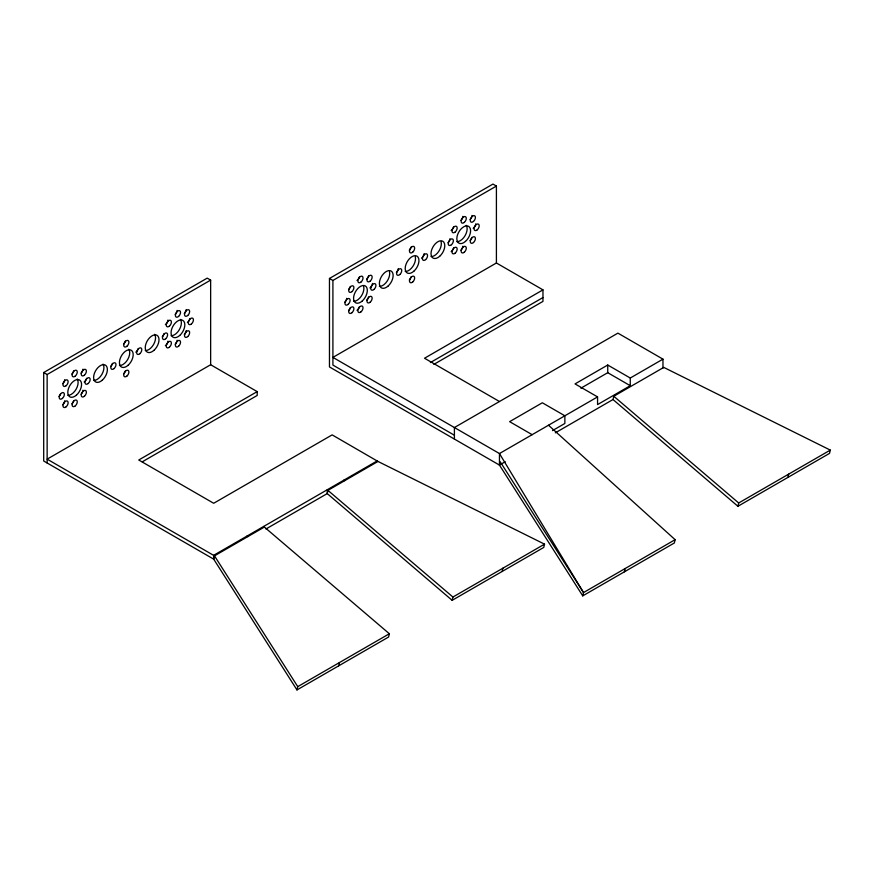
<?xml version="1.0" encoding="UTF-8"?>
<svg xmlns="http://www.w3.org/2000/svg" width="874" height="874" viewBox="0 0 874 874"><rect width="100%" height="100%" fill="white"/><g stroke="black" fill="none" stroke-linecap="round" stroke-linejoin="round"><path stroke-width="1.31" d="M263.664 526.454L389.356 633.748L388.58 637.037L296.974 689.925L297.75 686.636L214.48 555.853L47.141 459.145L210.645 364.742L257.196 391.618L257.196 395.463L142.265 461.811M454.404 439.076L454.404 427.539L617.907 333.136L662.962 359.148L662.962 368.129M548.511 425.234L675.121 539.684L674.346 542.983L582.74 595.871L499.458 465.088L499.458 453.551L597.565 396.905L575.037 383.904L607.736 365.026L630.263 378.027L630.263 385.707L597.565 404.586L597.565 396.905M454.404 435.23L332.907 365.081L332.907 357.39L496.41 262.987L542.962 289.862L542.962 301.399L433.886 364.371M580.871 388.198L607.736 372.695L607.736 365.026M338.62 665.89L339.396 662.59M377.207 460.904L327.237 489.768L327.237 493.591L452.153 600.329L452.929 597.04L544.535 544.152L377.983 461.45L332.142 434.881L213.693 503.271L138.748 459.997L257.196 391.618M496.41 262.987L496.41 186.064L492.958 184.075L329.465 278.467L329.465 366.938L499.458 465.088L500.234 461.8L583.515 592.572L582.74 595.871M502.124 571.487L502.9 568.198M544.535 544.152L543.759 547.441L452.153 600.329M613.002 399.538L613.777 396.25L663.748 367.397L830.3 450.099L829.524 453.387L737.918 506.275L613.002 399.538L555.307 432.838M624.375 571.825L625.15 568.537M737.918 506.275L738.694 502.987L830.3 450.099M787.878 477.423L788.665 474.134M296.974 689.925L213.693 559.142L43.7 461.002L43.7 372.532L207.204 278.129L210.645 280.117L210.645 364.742M43.7 372.532L47.141 374.52L210.645 280.117M329.465 278.467L332.907 280.456L496.41 186.064M542.962 289.862L424.513 358.242L499.458 401.516M430.369 362.557L542.962 297.553M264.44 527.011L214.48 555.853L213.693 559.142L213.693 555.296L327.237 489.768L452.929 597.04M377.983 461.45L328.012 490.303L327.237 493.591L265.925 528.999M630.263 378.027L662.962 359.148M552.488 430.609L564.866 423.464L564.866 415.784L542.328 402.783L509.629 421.661L532.157 434.673M499.458 465.088L505.27 461.734M297.75 686.636L389.356 633.748M675.121 539.684L583.515 592.572L499.458 453.551L332.907 357.39L332.907 280.456M607.736 372.695L630.263 385.707M343.897 480.132L344.673 480.689M247.014 536.068L247.79 536.625M613.777 396.25L738.694 502.987M47.141 374.52L47.141 462.991M125.364 341.057A3.649 2.109 -60 0 1 123.54 344.225M186.206 330.601A3.649 2.109 -60 0 1 184.294 334.589M177.083 340.237A3.649 2.109 -60 0 1 175.171 344.225M177.083 310.423A3.649 2.109 -60 0 1 175.171 314.411M64.687 379.677A3.649 2.109 -60 0 1 62.775 383.664M189.898 318.704A3.649 2.109 -60 0 1 187.407 322.353M186.206 309.527A3.649 2.109 -60 0 1 184.294 313.504M125.364 370.871A3.649 2.109 -60 0 1 123.54 374.028M103.012 364.119A9.734 5.626 -60 0 1 101.919 374.345A9.734 5.626 -60 0 1 93.616 380.409M180.459 319.403A9.734 5.626 -60 0 1 179.367 329.629A9.734 5.626 -60 0 1 171.064 335.692M112.451 363.42A3.649 2.109 -60 0 1 110.627 366.577M60.568 394.098A3.649 2.109 -60 0 1 58.995 396.392M138.267 348.507A3.649 2.109 -60 0 1 135.776 352.156M82.943 369.145A3.649 2.109 -60 0 1 81.031 373.122M128.828 349.218A9.734 5.626 -60 0 1 127.735 359.443A9.734 5.626 -60 0 1 119.432 365.507M164.083 333.606A3.649 2.109 -60 0 1 162.258 336.774M154.643 334.316A9.734 5.626 -60 0 1 153.551 344.542A9.734 5.626 -60 0 1 145.248 350.594M167.961 320.059A3.649 2.109 -60 0 1 165.372 324.538M73.733 370.871A3.649 2.109 -60 0 1 71.908 374.028M77.196 379.021A9.734 5.626 -60 0 1 76.104 389.258A9.734 5.626 -60 0 1 67.801 395.31M86.635 378.322A3.649 2.109 -60 0 1 84.144 381.971M82.943 390.219A3.649 2.109 -60 0 1 81.031 394.207M73.733 400.674A3.649 2.109 -60 0 1 71.908 403.843M64.687 400.762A3.649 2.109 -60 0 1 62.775 404.749M167.961 341.144A3.649 2.109 -60 0 1 165.372 345.612M411.119 247.003A3.649 2.109 -60 0 1 409.294 250.161M471.884 237.367A3.649 2.109 -60 0 1 470.059 240.525M462.849 246.184A3.649 2.109 -60 0 1 460.926 250.161M462.849 216.37A3.649 2.109 -60 0 1 460.926 220.357M350.365 286.443A3.649 2.109 -60 0 1 348.54 289.611M475.751 223.82A3.649 2.109 -60 0 1 473.173 228.289M471.971 215.463A3.649 2.109 -60 0 1 470.059 219.45M411.119 276.807A3.649 2.109 -60 0 1 409.294 279.975M389.465 271.585A9.734 5.626 -60 0 1 387.007 281.362A9.734 5.626 -60 0 1 379.371 286.355M466.224 225.35A9.734 5.626 -60 0 1 465.132 235.576A9.734 5.626 -60 0 1 456.818 241.639M398.304 268.537A3.649 2.109 -60 0 1 396.392 272.524M346.672 298.351A3.649 2.109 -60 0 1 344.76 302.328M424.119 253.635A3.649 2.109 -60 0 1 422.83 256.956M422.208 257.612A3.649 2.109 -60 0 1 421.541 258.103M449.935 238.722A3.649 2.109 -60 0 1 448.023 242.71M368.62 275.911A3.649 2.109 -60 0 1 366.796 279.068M415.281 256.672A9.734 5.626 -60 0 1 412.823 266.461A9.734 5.626 -60 0 1 405.186 271.443M441.097 241.77A9.734 5.626 -60 0 1 438.639 251.559A9.734 5.626 -60 0 1 431.002 256.541M453.628 226.825A3.649 2.109 -60 0 1 451.137 230.474M359.487 276.807A3.649 2.109 -60 0 1 356.996 280.456M363.65 286.486A9.734 5.626 -60 0 1 361.191 296.275A9.734 5.626 -60 0 1 353.555 301.257M372.488 283.438A3.649 2.109 -60 0 1 369.91 287.917M368.62 296.985A3.649 2.109 -60 0 1 366.796 300.143M359.487 306.621A3.649 2.109 -60 0 1 356.996 310.27M350.365 307.528A3.649 2.109 -60 0 1 348.54 310.685M453.628 247.91A3.649 2.109 -60 0 1 451.137 251.559M191.515 323.85A3.649 2.109 -60 0 0 192.673 318.191A3.649 2.109 -60 0 0 188.358 322.025A3.649 2.109 -60 0 0 191.515 323.85M66.216 385.653A3.649 2.109 -60 0 0 67.374 379.993A3.649 2.109 -60 0 0 63.059 383.828A3.649 2.109 -60 0 0 66.216 385.653M187.735 336.577A3.649 2.109 -60 0 0 188.893 330.918A3.649 2.109 -60 0 0 184.578 334.753A3.649 2.109 -60 0 0 187.735 336.577M126.981 346.213A3.649 2.109 -60 0 0 128.139 340.554A3.649 2.109 -60 0 0 123.813 344.378A3.649 2.109 -60 0 0 126.981 346.213M187.735 315.492A3.649 2.109 -60 0 0 188.893 309.844A3.649 2.109 -60 0 0 184.578 313.668A3.649 2.109 -60 0 0 187.735 315.492M169.48 326.035A3.649 2.109 -60 0 0 170.638 320.376A3.649 2.109 -60 0 0 166.322 324.21A3.649 2.109 -60 0 0 169.48 326.035M126.981 376.017A3.649 2.109 -60 0 0 128.139 370.368A3.649 2.109 -60 0 0 123.813 374.192A3.649 2.109 -60 0 0 126.981 376.017M178.613 346.213A3.649 2.109 -60 0 0 179.771 340.554A3.649 2.109 -60 0 0 175.456 344.389A3.649 2.109 -60 0 0 178.613 346.213M178.613 316.399A3.649 2.109 -60 0 0 179.771 310.74A3.649 2.109 -60 0 0 175.456 314.574A3.649 2.109 -60 0 0 178.613 316.399M76.464 395.081A9.734 5.626 -60 0 0 79.545 379.993A9.734 5.626 -60 0 0 68.03 390.208A9.734 5.626 -60 0 0 76.464 395.081M88.252 383.468A3.649 2.109 -60 0 0 89.41 377.819A3.649 2.109 -60 0 0 85.095 381.643A3.649 2.109 -60 0 0 88.252 383.468M84.472 396.195A3.649 2.109 -60 0 0 85.63 390.536A3.649 2.109 -60 0 0 81.315 394.371A3.649 2.109 -60 0 0 84.472 396.195M75.35 405.831A3.649 2.109 -60 0 0 76.508 400.172A3.649 2.109 -60 0 0 72.181 404.007A3.649 2.109 -60 0 0 75.35 405.831M66.216 406.738A3.649 2.109 -60 0 0 67.374 401.079A3.649 2.109 -60 0 0 63.059 404.902A3.649 2.109 -60 0 0 66.216 406.738M62.436 398.38A3.649 2.109 -60 0 0 63.594 392.721A3.649 2.109 -60 0 0 59.279 396.545A3.649 2.109 -60 0 0 62.436 398.38M75.35 376.017A3.649 2.109 -60 0 0 76.508 370.358A3.649 2.109 -60 0 0 72.181 374.192A3.649 2.109 -60 0 0 75.35 376.017M84.472 375.11A3.649 2.109 -60 0 0 85.63 369.462A3.649 2.109 -60 0 0 81.315 373.285A3.649 2.109 -60 0 0 84.472 375.11M102.28 380.179A9.734 5.626 -60 0 0 105.361 365.092A9.734 5.626 -60 0 0 93.846 375.307A9.734 5.626 -60 0 0 102.28 380.179M114.068 368.566A3.649 2.109 -60 0 0 115.226 362.907A3.649 2.109 -60 0 0 110.911 366.741A3.649 2.109 -60 0 0 114.068 368.566M128.096 365.266A9.734 5.626 -60 0 0 131.176 350.19A9.734 5.626 -60 0 0 119.662 360.405A9.734 5.626 -60 0 0 128.096 365.266M139.884 353.664A3.649 2.109 -60 0 0 141.042 348.005A3.649 2.109 -60 0 0 136.726 351.84A3.649 2.109 -60 0 0 139.884 353.664M169.48 347.109A3.649 2.109 -60 0 0 170.638 341.461A3.649 2.109 -60 0 0 166.322 345.285A3.649 2.109 -60 0 0 169.48 347.109M153.911 350.365A9.734 5.626 -60 0 0 156.992 335.288A9.734 5.626 -60 0 0 145.477 345.492A9.734 5.626 -60 0 0 153.911 350.365M179.727 335.463A9.734 5.626 -60 0 0 182.808 320.376A9.734 5.626 -60 0 0 171.293 330.591A9.734 5.626 -60 0 0 179.727 335.463M165.699 338.751A3.649 2.109 -60 0 0 166.858 333.103A3.649 2.109 -60 0 0 162.542 336.927A3.649 2.109 -60 0 0 165.699 338.751M388.034 286.115A9.734 5.626 -60 0 0 391.126 271.038A9.734 5.626 -60 0 0 379.611 281.253A9.734 5.626 -60 0 0 388.034 286.115M348.202 304.316A3.649 2.109 -60 0 0 349.36 298.657A3.649 2.109 -60 0 0 345.033 302.491A3.649 2.109 -60 0 0 348.202 304.316M351.982 291.599A3.649 2.109 -60 0 0 353.14 285.94A3.649 2.109 -60 0 0 348.824 289.775A3.649 2.109 -60 0 0 351.982 291.599M361.104 281.963A3.649 2.109 -60 0 0 362.262 276.304A3.649 2.109 -60 0 0 357.947 280.139A3.649 2.109 -60 0 0 361.104 281.963M370.237 281.057A3.649 2.109 -60 0 0 371.395 275.397A3.649 2.109 -60 0 0 367.069 279.232A3.649 2.109 -60 0 0 370.237 281.057M399.833 274.512A3.649 2.109 -60 0 0 400.991 268.853A3.649 2.109 -60 0 0 396.676 272.677A3.649 2.109 -60 0 0 399.833 274.512M473.5 242.513A3.649 2.109 -60 0 0 474.658 236.865A3.649 2.109 -60 0 0 470.343 240.689A3.649 2.109 -60 0 0 473.5 242.513M412.736 252.149A3.649 2.109 -60 0 0 413.894 246.49A3.649 2.109 -60 0 0 409.578 250.325A3.649 2.109 -60 0 0 412.736 252.149M473.5 221.439A3.649 2.109 -60 0 0 474.658 215.78A3.649 2.109 -60 0 0 470.343 219.614A3.649 2.109 -60 0 0 473.5 221.439M477.28 229.796A3.649 2.109 -60 0 0 478.439 224.137A3.649 2.109 -60 0 0 474.123 227.972A3.649 2.109 -60 0 0 477.28 229.796M455.245 231.971A3.649 2.109 -60 0 0 456.403 226.322A3.649 2.109 -60 0 0 452.087 230.146A3.649 2.109 -60 0 0 455.245 231.971M412.736 281.963A3.649 2.109 -60 0 0 413.894 276.304A3.649 2.109 -60 0 0 409.578 280.139A3.649 2.109 -60 0 0 412.736 281.963M464.378 252.149A3.649 2.109 -60 0 0 465.525 246.49A3.649 2.109 -60 0 0 461.21 250.325A3.649 2.109 -60 0 0 464.378 252.149M464.378 222.346A3.649 2.109 -60 0 0 465.525 216.686A3.649 2.109 -60 0 0 461.21 220.51A3.649 2.109 -60 0 0 464.378 222.346M362.218 301.017A9.734 5.626 -60 0 0 365.31 285.94A9.734 5.626 -60 0 0 353.795 296.155A9.734 5.626 -60 0 0 362.218 301.017M374.017 289.414A3.649 2.109 -60 0 0 375.175 283.755A3.649 2.109 -60 0 0 370.849 287.59A3.649 2.109 -60 0 0 374.017 289.414M370.237 302.131A3.649 2.109 -60 0 0 371.395 296.483A3.649 2.109 -60 0 0 367.069 300.306A3.649 2.109 -60 0 0 370.237 302.131M361.104 311.767A3.649 2.109 -60 0 0 362.262 306.118A3.649 2.109 -60 0 0 357.947 309.942A3.649 2.109 -60 0 0 361.104 311.767M351.982 312.673A3.649 2.109 -60 0 0 353.14 307.014A3.649 2.109 -60 0 0 348.824 310.849A3.649 2.109 -60 0 0 351.982 312.673M413.85 271.213A9.734 5.626 -60 0 0 416.942 256.126A9.734 5.626 -60 0 0 405.427 266.341A9.734 5.626 -60 0 0 413.85 271.213M425.649 259.6A3.649 2.109 -60 0 0 426.807 253.952A3.649 2.109 -60 0 0 422.492 257.775A3.649 2.109 -60 0 0 425.649 259.6M455.245 253.056A3.649 2.109 -60 0 0 456.403 247.397A3.649 2.109 -60 0 0 452.087 251.231A3.649 2.109 -60 0 0 455.245 253.056M439.666 256.311A9.734 5.626 -60 0 0 442.757 241.224A9.734 5.626 -60 0 0 431.243 251.439A9.734 5.626 -60 0 0 439.666 256.311M465.481 241.399A9.734 5.626 -60 0 0 468.573 226.322A9.734 5.626 -60 0 0 457.058 236.537A9.734 5.626 -60 0 0 465.481 241.399M451.465 244.698A3.649 2.109 -60 0 0 452.623 239.039A3.649 2.109 -60 0 0 448.307 242.874A3.649 2.109 -60 0 0 451.465 244.698"/></g></svg>
